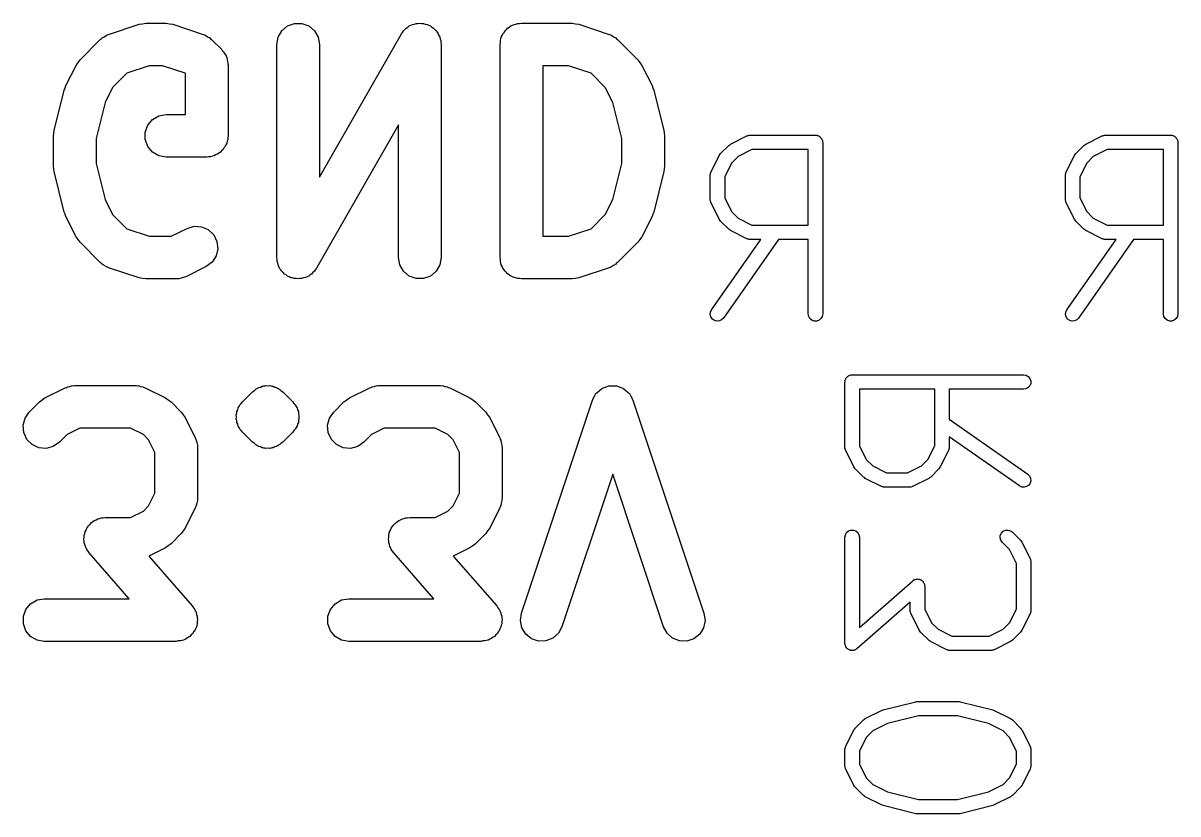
# Model space of a CAD drawing. Extents: x 7.9 to 72.3, y -91 to -26.2.
# Drawn here: x 32.64 to 40.76, y -90.96 to -85.4 of the extents above; entities that cross this region are included whole.
import ezdxf

# ---------------------------------------------------------------- set-up
doc = ezdxf.new("R2010")
doc.units = 0
doc.header["$MEASUREMENT"] = 0
doc.layers.add('BLACK', color=7, linetype='CONTINUOUS')

msp = doc.modelspace()

# ---------------------------------------------------------------- linework, layer by layer
at = {"layer": 'Black'}
for p, q in [((33.2383, -85.4756), (33.4526, -85.4041)), ((33.4526, -85.4041), (33.4763, -85.4006)), ((33.4763, -85.4006), (33.5, -85.3964)), ((33.5, -85.3964), (33.6429, -85.3964)), ((33.6429, -85.3964), (33.6665, -85.4006)), ((33.6665, -85.4006), (33.6903, -85.4041)), ((33.6903, -85.4041), (33.9046, -85.4756)), ((34.4565, -85.45), (34.4964, -85.4165)), ((34.4964, -85.4165), (34.5454, -85.3987)), ((34.5454, -85.3987), (34.5975, -85.3987)), ((34.5975, -85.3987), (34.6464, -85.4165)), ((34.6464, -85.4165), (34.6863, -85.45)), ((35.3433, -85.4252), (35.3536, -85.4165)), ((35.3536, -85.4165), (35.3656, -85.4121)), ((35.3656, -85.4121), (35.3766, -85.4057)), ((35.3766, -85.4057), (35.3899, -85.4033)), ((35.3899, -85.4033), (35.4025, -85.3987)), ((35.4025, -85.3987), (35.4153, -85.3987)), ((35.4153, -85.3987), (35.4279, -85.3964)), ((35.4279, -85.3964), (35.4412, -85.3987)), ((35.4412, -85.3987), (35.4546, -85.3987)), ((35.4546, -85.3987), (35.4666, -85.4031)), ((35.4666, -85.4031), (35.4792, -85.4052)), ((35.4792, -85.4052), (35.4909, -85.4119)), ((35.4909, -85.4119), (35.5036, -85.4165)), ((35.5036, -85.4165), (35.5134, -85.4247)), ((36.0578, -85.425), (36.0679, -85.4165)), ((36.0679, -85.4165), (36.0802, -85.412)), ((36.0802, -85.412), (36.0916, -85.4055)), ((36.0916, -85.4055), (36.1045, -85.4032)), ((36.1045, -85.4032), (36.1168, -85.3987)), ((36.1168, -85.3987), (36.1299, -85.3987)), ((36.1299, -85.3987), (36.1429, -85.3964)), ((36.1429, -85.3964), (36.5, -85.3964)), ((36.5, -85.3964), (36.5237, -85.4006)), ((36.5237, -85.4006), (36.5474, -85.4041)), ((36.5474, -85.4041), (36.7617, -85.4756)), ((33.1925, -85.5004), (33.2079, -85.492)), ((33.2079, -85.492), (33.2223, -85.4819)), ((33.2223, -85.4819), (33.2307, -85.4797)), ((33.2307, -85.4797), (33.2383, -85.4756)), ((33.9046, -85.4756), (33.9122, -85.4797)), ((33.9122, -85.4797), (33.9205, -85.4819)), ((33.9205, -85.4819), (33.9349, -85.492)), ((33.9349, -85.492), (33.9504, -85.5004)), ((34.4214, -85.5464), (34.4305, -85.4951)), ((34.4305, -85.4951), (34.4565, -85.45)), ((34.6863, -85.45), (34.7124, -85.4951)), ((34.7124, -85.4951), (34.7214, -85.5464)), ((34.7214, -86.4816), (35.2983, -85.472)), ((35.2983, -85.472), (35.3069, -85.4617)), ((35.3069, -85.4617), (35.3137, -85.45)), ((35.3137, -85.45), (35.3235, -85.4418)), ((35.3235, -85.4418), (35.3316, -85.432)), ((35.3316, -85.432), (35.3433, -85.4252)), ((35.5134, -85.4247), (35.5245, -85.4311)), ((35.5245, -85.4311), (35.5332, -85.4414)), ((35.5332, -85.4414), (35.5435, -85.45)), ((35.5435, -85.45), (35.5499, -85.4611)), ((35.5499, -85.4611), (35.5581, -85.4709)), ((35.5581, -85.4709), (35.5628, -85.4835)), ((35.5628, -85.4835), (35.5695, -85.4951)), ((35.5695, -85.4951), (35.5717, -85.5077)), ((35.9996, -85.5081), (36.0019, -85.4951)), ((36.0019, -85.4951), (36.0085, -85.4838)), ((36.0085, -85.4838), (36.013, -85.4714)), ((36.013, -85.4714), (36.0214, -85.4614)), ((36.0214, -85.4614), (36.028, -85.45)), ((36.028, -85.45), (36.038, -85.4416)), ((36.038, -85.4416), (36.0464, -85.4315)), ((36.0464, -85.4315), (36.0578, -85.425)), ((36.7617, -85.4756), (36.7693, -85.4797)), ((36.7693, -85.4797), (36.7777, -85.4819)), ((36.7777, -85.4819), (36.7921, -85.492)), ((36.7921, -85.492), (36.8075, -85.5004)), ((33.0368, -85.6546), (33.1796, -85.5118)), ((33.1796, -85.5118), (33.1867, -85.5068)), ((33.1867, -85.5068), (33.1925, -85.5004)), ((33.9504, -85.5004), (33.9561, -85.5068)), ((33.9561, -85.5068), (33.9632, -85.5118)), ((33.9632, -85.5118), (34.0346, -85.5832)), ((34.4214, -87.0464), (34.4214, -85.5464)), ((34.7214, -85.5464), (34.7214, -86.4816)), ((35.5717, -85.5077), (35.5762, -85.5197)), ((35.5762, -85.5197), (35.5762, -85.5332)), ((35.5762, -85.5332), (35.5786, -85.5464)), ((35.5786, -85.5464), (35.5786, -87.0464)), ((35.9929, -85.5464), (35.9951, -85.5335)), ((35.9929, -87.0464), (35.9929, -85.5464)), ((35.9951, -85.5204), (35.9996, -85.5081)), ((35.9951, -85.5335), (35.9951, -85.5204)), ((36.8075, -85.5004), (36.8133, -85.5068)), ((36.8133, -85.5068), (36.8204, -85.5118)), ((36.8204, -85.5118), (36.9632, -85.6546)), ((33.023, -85.6743), (33.0368, -85.6546)), ((34.0346, -85.5832), (34.0384, -85.5886)), ((34.0384, -85.5886), (34.0435, -85.5929)), ((34.0435, -85.5929), (34.0533, -85.6098)), ((34.0533, -85.6098), (34.0645, -85.6259)), ((34.0645, -85.6259), (34.0662, -85.6323)), ((34.0662, -85.6323), (34.0695, -85.638)), ((34.0695, -85.638), (34.0729, -85.6573)), ((34.0729, -85.6573), (34.078, -85.6762)), ((36.9632, -85.6546), (36.977, -85.6743)), ((32.9373, -85.8365), (33.0087, -85.6936)), ((33.0087, -85.6936), (33.023, -85.6743)), ((33.5243, -85.6964), (33.3667, -85.749)), ((33.6185, -85.6964), (33.5243, -85.6964)), ((33.7761, -85.749), (33.6185, -85.6964)), ((34.078, -85.6762), (34.0774, -85.6828)), ((34.0774, -85.6828), (34.0786, -85.6893)), ((34.0786, -85.6893), (34.0786, -86.1893)), ((36.2929, -85.6964), (36.2929, -86.8964)), ((36.4757, -85.6964), (36.2929, -85.6964)), ((36.6333, -85.749), (36.4757, -85.6964)), ((36.977, -85.6743), (36.9913, -85.6936)), ((36.9913, -85.6936), (37.0627, -85.8365)), ((33.3667, -85.749), (33.2661, -85.8496)), ((33.7786, -85.7514), (33.7761, -85.749)), ((33.7786, -86.0393), (33.7786, -85.7514)), ((36.7339, -85.8496), (36.6333, -85.749)), ((32.8545, -86.1529), (32.9259, -85.8672)), ((32.9259, -85.8672), (32.9326, -85.8522)), ((32.9326, -85.8522), (32.9373, -85.8365)), ((33.2661, -85.8496), (33.213, -85.9559)), ((36.787, -85.9559), (36.7339, -85.8496)), ((37.0627, -85.8365), (37.0674, -85.8522)), ((37.0674, -85.8522), (37.0741, -85.8672)), ((37.0741, -85.8672), (37.1455, -86.1529)), ((33.213, -85.9559), (33.15, -86.2077)), ((36.85, -86.2077), (36.787, -85.9559)), ((33.5464, -86.0744), (33.5916, -86.0483)), ((33.5916, -86.0483), (33.6429, -86.0393)), ((33.6429, -86.0393), (33.7786, -86.0393)), ((33.4951, -86.1632), (33.513, -86.1143)), ((33.513, -86.1143), (33.5464, -86.0744)), ((35.2786, -86.1113), (34.7017, -87.1208)), ((35.2786, -87.0464), (35.2786, -86.1113)), ((32.85, -86.1893), (32.8532, -86.1712)), ((32.85, -86.4036), (32.85, -86.1893)), ((32.8532, -86.1712), (32.8545, -86.1529)), ((33.15, -86.2077), (33.15, -86.3851)), ((33.4951, -86.2153), (33.4951, -86.1632)), ((33.513, -86.2643), (33.4951, -86.2153)), ((34.0718, -86.2277), (34.0695, -86.2406)), ((34.0763, -86.2153), (34.0718, -86.2277)), ((34.0786, -86.1893), (34.0763, -86.2022)), ((34.0763, -86.2022), (34.0763, -86.2153)), ((36.85, -86.3851), (36.85, -86.2077)), ((37.1455, -86.1529), (37.1468, -86.1712)), ((37.1468, -86.1712), (37.15, -86.1893)), ((37.15, -86.1893), (37.15, -86.4036)), ((37.6155, -86.2481), (37.7304, -86.1906)), ((37.7304, -86.1906), (37.7332, -86.1898)), ((37.7332, -86.1898), (37.7357, -86.1883)), ((37.7357, -86.1883), (37.7416, -86.1873)), ((37.7416, -86.1873), (37.7473, -86.1856)), ((37.7473, -86.1856), (37.7502, -86.1858)), ((37.7502, -86.1858), (37.7531, -86.1852)), ((37.7531, -86.1852), (38.2127, -86.1852)), ((38.2127, -86.1852), (38.2171, -86.186)), ((38.2171, -86.186), (38.2216, -86.186)), ((38.2216, -86.186), (38.2257, -86.1875)), ((38.2257, -86.1875), (38.2301, -86.1883)), ((38.2301, -86.1883), (38.234, -86.1905)), ((38.234, -86.1905), (38.2381, -86.1921)), ((38.2381, -86.1921), (38.2415, -86.1949)), ((38.2415, -86.1949), (38.2454, -86.1971)), ((38.2454, -86.1971), (38.2482, -86.2005)), ((38.2482, -86.2005), (38.2517, -86.2034)), ((38.2517, -86.2034), (38.2539, -86.2072)), ((38.2539, -86.2072), (38.2567, -86.2106)), ((38.2567, -86.2106), (38.2583, -86.2148)), ((38.2583, -86.2148), (38.2605, -86.2187)), ((38.2605, -86.2187), (38.2612, -86.2231)), ((38.2612, -86.2231), (38.2628, -86.2272)), ((38.2628, -86.2272), (38.2628, -86.2317)), ((40.1155, -86.2481), (40.2304, -86.1906)), ((40.2304, -86.1906), (40.2332, -86.1898)), ((40.2332, -86.1898), (40.2357, -86.1883)), ((40.2357, -86.1883), (40.2416, -86.1873)), ((40.2416, -86.1873), (40.2473, -86.1856)), ((40.2473, -86.1856), (40.2502, -86.1858)), ((40.2502, -86.1858), (40.2531, -86.1852)), ((40.2531, -86.1852), (40.7127, -86.1852)), ((40.7127, -86.1852), (40.7171, -86.186)), ((40.7171, -86.186), (40.7216, -86.186)), ((40.7216, -86.186), (40.7257, -86.1875)), ((40.7257, -86.1875), (40.7301, -86.1883)), ((40.7301, -86.1883), (40.734, -86.1905)), ((40.734, -86.1905), (40.7381, -86.1921)), ((40.7381, -86.1921), (40.7415, -86.1949)), ((40.7415, -86.1949), (40.7454, -86.1971)), ((40.7454, -86.1971), (40.7482, -86.2005)), ((40.7482, -86.2005), (40.7517, -86.2034)), ((40.7517, -86.2034), (40.7539, -86.2072)), ((40.7539, -86.2072), (40.7567, -86.2106)), ((40.7567, -86.2106), (40.7583, -86.2148)), ((40.7583, -86.2148), (40.7605, -86.2187)), ((40.7605, -86.2187), (40.7612, -86.2231)), ((40.7612, -86.2231), (40.7628, -86.2272)), ((40.7628, -86.2272), (40.7628, -86.2317)), ((33.5464, -86.3042), (33.513, -86.2643)), ((33.5916, -86.3302), (33.5464, -86.3042)), ((34.0136, -86.3108), (34.0036, -86.3192)), ((34.025, -86.3042), (34.0136, -86.3108)), ((34.0334, -86.2941), (34.025, -86.3042)), ((34.0435, -86.2857), (34.0334, -86.2941)), ((34.05, -86.2743), (34.0435, -86.2857)), ((34.0585, -86.2643), (34.05, -86.2743)), ((34.063, -86.252), (34.0585, -86.2643)), ((34.0695, -86.2406), (34.063, -86.252)), ((37.5448, -86.315), (37.6023, -86.2576)), ((37.6023, -86.2576), (37.609, -86.2529)), ((37.609, -86.2529), (37.6155, -86.2481)), ((37.7651, -86.2868), (37.6683, -86.3353)), ((38.1619, -86.2868), (37.7651, -86.2868)), ((38.1619, -86.8172), (38.1619, -86.2868)), ((38.2628, -86.2317), (38.2635, -86.236)), ((38.2635, -86.236), (38.2635, -87.4425)), ((40.0448, -86.315), (40.1023, -86.2576)), ((40.1023, -86.2576), (40.109, -86.2529)), ((40.109, -86.2529), (40.1155, -86.2481)), ((40.2651, -86.2868), (40.1683, -86.3353)), ((40.6619, -86.2868), (40.2651, -86.2868)), ((40.6619, -86.8172), (40.6619, -86.2868)), ((40.7628, -86.2317), (40.7635, -86.236)), ((40.7635, -86.236), (40.7635, -87.4425)), ((33.15, -86.3851), (33.213, -86.6369)), ((33.6429, -86.3393), (33.5916, -86.3302)), ((33.9286, -86.3393), (33.6429, -86.3393)), ((33.9415, -86.337), (33.9286, -86.3393)), ((33.9546, -86.337), (33.9415, -86.337)), ((33.9669, -86.3325), (33.9546, -86.337)), ((33.9799, -86.3302), (33.9669, -86.3325)), ((33.9912, -86.3237), (33.9799, -86.3302)), ((34.0036, -86.3192), (33.9912, -86.3237)), ((36.787, -86.6369), (36.85, -86.3851)), ((37.4779, -86.4431), (37.5353, -86.3282)), ((37.5353, -86.3282), (37.5402, -86.3217)), ((37.5402, -86.3217), (37.5448, -86.315)), ((37.6225, -86.381), (37.5741, -86.4778)), ((37.6683, -86.3353), (37.6225, -86.381)), ((39.9779, -86.4431), (40.0353, -86.3282)), ((40.0353, -86.3282), (40.0402, -86.3217)), ((40.0402, -86.3217), (40.0448, -86.315)), ((40.1225, -86.381), (40.0741, -86.4778)), ((40.1683, -86.3353), (40.1225, -86.381)), ((32.8532, -86.4216), (32.85, -86.4036)), ((32.8545, -86.44), (32.8532, -86.4216)), ((32.9259, -86.7257), (32.8545, -86.44)), ((37.1455, -86.44), (37.0741, -86.7257)), ((37.1468, -86.4216), (37.1455, -86.44)), ((37.15, -86.4036), (37.1468, -86.4216)), ((37.4725, -86.4659), (37.473, -86.463)), ((37.4725, -86.6382), (37.4725, -86.4659)), ((37.4728, -86.46), (37.4745, -86.4543)), ((37.473, -86.463), (37.4728, -86.46)), ((37.4745, -86.4543), (37.4756, -86.4485)), ((37.4756, -86.4485), (37.477, -86.4459)), ((37.477, -86.4459), (37.4779, -86.4431)), ((39.9725, -86.4659), (39.973, -86.463)), ((39.9725, -86.6382), (39.9725, -86.4659)), ((39.9728, -86.46), (39.9745, -86.4543)), ((39.973, -86.463), (39.9728, -86.46)), ((39.9745, -86.4543), (39.9756, -86.4485)), ((39.9756, -86.4485), (39.977, -86.4459)), ((39.977, -86.4459), (39.9779, -86.4431)), ((37.5741, -86.4778), (37.5741, -86.6262)), ((40.0741, -86.4778), (40.0741, -86.6262)), ((37.5741, -86.6262), (37.6225, -86.723)), ((40.0741, -86.6262), (40.1225, -86.723)), ((33.213, -86.6369), (33.2661, -86.7433)), ((36.7339, -86.7433), (36.787, -86.6369)), ((37.473, -86.6411), (37.4725, -86.6382)), ((37.4728, -86.644), (37.473, -86.6411)), ((37.4745, -86.6497), (37.4728, -86.644)), ((37.4756, -86.6556), (37.4745, -86.6497)), ((37.477, -86.6581), (37.4756, -86.6556)), ((37.4779, -86.6609), (37.477, -86.6581)), ((37.5353, -86.7758), (37.4779, -86.6609)), ((39.973, -86.6411), (39.9725, -86.6382)), ((39.9728, -86.644), (39.973, -86.6411)), ((39.9745, -86.6497), (39.9728, -86.644)), ((39.9756, -86.6556), (39.9745, -86.6497)), ((39.977, -86.6581), (39.9756, -86.6556)), ((39.9779, -86.6609), (39.977, -86.6581)), ((40.0353, -86.7758), (39.9779, -86.6609)), ((32.9326, -86.7406), (32.9259, -86.7257)), ((32.9373, -86.7564), (32.9326, -86.7406)), ((33.0087, -86.8992), (32.9373, -86.7564)), ((33.2661, -86.7433), (33.3667, -86.8439)), ((36.6333, -86.8439), (36.7339, -86.7433)), ((37.0627, -86.7564), (36.9913, -86.8992)), ((37.0674, -86.7406), (37.0627, -86.7564)), ((37.0741, -86.7257), (37.0674, -86.7406)), ((37.5402, -86.7824), (37.5353, -86.7758)), ((37.5448, -86.789), (37.5402, -86.7824)), ((37.6023, -86.8465), (37.5448, -86.789)), ((37.6225, -86.723), (37.6683, -86.7688)), ((37.6683, -86.7688), (37.7651, -86.8172)), ((40.0402, -86.7824), (40.0353, -86.7758)), ((40.0448, -86.789), (40.0402, -86.7824)), ((40.1023, -86.8465), (40.0448, -86.789)), ((40.1225, -86.723), (40.1683, -86.7688)), ((40.1683, -86.7688), (40.2651, -86.8172)), ((33.3667, -86.8439), (33.5243, -86.8964)), ((33.6789, -86.8964), (33.7901, -86.8408)), ((33.7901, -86.8408), (33.84, -86.826)), ((33.84, -86.826), (33.892, -86.8291)), ((33.892, -86.8291), (33.9398, -86.8498)), ((33.9398, -86.8498), (33.9776, -86.8856)), ((36.4757, -86.8964), (36.6333, -86.8439)), ((37.609, -86.8512), (37.6023, -86.8465)), ((37.6155, -86.856), (37.609, -86.8512)), ((37.7304, -86.9135), (37.6155, -86.856)), ((37.7651, -86.8172), (38.1619, -86.8172)), ((40.109, -86.8512), (40.1023, -86.8465)), ((40.1155, -86.856), (40.109, -86.8512)), ((40.2304, -86.9135), (40.1155, -86.856)), ((40.2651, -86.8172), (40.6619, -86.8172)), ((33.023, -86.9185), (33.0087, -86.8992)), ((33.0368, -86.9382), (33.023, -86.9185)), ((33.1796, -87.0811), (33.0368, -86.9382)), ((33.5243, -86.8964), (33.6789, -86.8964)), ((33.9776, -86.8856), (34.0009, -86.9322)), ((34.0009, -86.9322), (34.0069, -86.984)), ((36.2929, -86.8964), (36.4757, -86.8964)), ((36.9632, -86.9382), (36.8204, -87.0811)), ((36.977, -86.9185), (36.9632, -86.9382)), ((36.9913, -86.8992), (36.977, -86.9185)), ((37.4817, -87.4134), (37.8279, -86.9188)), ((37.9519, -86.9188), (37.5649, -87.4717)), ((37.7332, -86.9143), (37.7304, -86.9135)), ((37.7357, -86.9158), (37.7332, -86.9143)), ((37.7416, -86.9168), (37.7357, -86.9158)), ((37.7473, -86.9185), (37.7416, -86.9168)), ((37.7502, -86.9183), (37.7473, -86.9185)), ((37.7531, -86.9188), (37.7502, -86.9183)), ((37.8279, -86.9188), (37.7531, -86.9188)), ((38.1619, -86.9188), (37.9519, -86.9188)), ((38.1619, -87.4425), (38.1619, -86.9188)), ((39.9817, -87.4134), (40.3279, -86.9188)), ((40.4519, -86.9188), (40.0649, -87.4717)), ((40.2332, -86.9143), (40.2304, -86.9135)), ((40.2357, -86.9158), (40.2332, -86.9143)), ((40.2416, -86.9168), (40.2357, -86.9158)), ((40.2473, -86.9185), (40.2416, -86.9168)), ((40.2502, -86.9183), (40.2473, -86.9185)), ((40.2531, -86.9188), (40.2502, -86.9183)), ((40.3279, -86.9188), (40.2531, -86.9188)), ((40.6619, -86.9188), (40.4519, -86.9188)), ((40.6619, -87.4425), (40.6619, -86.9188)), ((33.9948, -87.0347), (33.9661, -87.0781)), ((34.0069, -86.984), (33.9948, -87.0347)), ((33.1867, -87.086), (33.1796, -87.0811)), ((33.1925, -87.0925), (33.1867, -87.086)), ((33.2079, -87.1009), (33.1925, -87.0925)), ((33.2223, -87.1109), (33.2079, -87.1009)), ((33.2307, -87.1132), (33.2223, -87.1109)), ((33.2383, -87.1173), (33.2307, -87.1132)), ((33.4526, -87.1887), (33.2383, -87.1173)), ((33.9242, -87.1092), (33.7814, -87.1806)), ((33.9661, -87.0781), (33.9242, -87.1092)), ((34.4238, -87.0597), (34.4214, -87.0464)), ((34.4238, -87.0731), (34.4238, -87.0597)), ((34.4283, -87.0851), (34.4238, -87.0731)), ((34.4305, -87.0977), (34.4283, -87.0851)), ((34.4372, -87.1094), (34.4305, -87.0977)), ((34.4419, -87.122), (34.4372, -87.1094)), ((34.4501, -87.1318), (34.4419, -87.122)), ((34.7017, -87.1208), (34.6931, -87.1312)), ((35.2876, -87.0977), (35.2786, -87.0464)), ((35.3137, -87.1428), (35.2876, -87.0977)), ((35.5695, -87.0977), (35.5435, -87.1428)), ((35.5786, -87.0464), (35.5695, -87.0977)), ((35.9951, -87.0594), (35.9929, -87.0464)), ((35.9951, -87.0725), (35.9951, -87.0594)), ((35.9996, -87.0848), (35.9951, -87.0725)), ((36.0019, -87.0977), (35.9996, -87.0848)), ((36.0085, -87.1091), (36.0019, -87.0977)), ((36.013, -87.1214), (36.0085, -87.1091)), ((36.0214, -87.1315), (36.013, -87.1214)), ((36.7617, -87.1173), (36.5474, -87.1887)), ((36.7693, -87.1132), (36.7617, -87.1173)), ((36.7777, -87.1109), (36.7693, -87.1132)), ((36.7921, -87.1009), (36.7777, -87.1109)), ((36.8075, -87.0925), (36.7921, -87.1009)), ((36.8133, -87.086), (36.8075, -87.0925)), ((36.8204, -87.0811), (36.8133, -87.086)), ((33.4763, -87.1923), (33.4526, -87.1887)), ((33.5, -87.1964), (33.4763, -87.1923)), ((33.7143, -87.1964), (33.5, -87.1964)), ((33.7228, -87.1949), (33.7143, -87.1964)), ((33.7314, -87.1954), (33.7228, -87.1949)), ((33.7483, -87.1904), (33.7314, -87.1954)), ((33.7656, -87.1874), (33.7483, -87.1904)), ((33.7731, -87.1831), (33.7656, -87.1874)), ((33.7814, -87.1806), (33.7731, -87.1831)), ((34.4565, -87.1428), (34.4501, -87.1318)), ((34.4668, -87.1515), (34.4565, -87.1428)), ((34.4755, -87.1618), (34.4668, -87.1515)), ((34.4866, -87.1681), (34.4755, -87.1618)), ((34.4964, -87.1763), (34.4866, -87.1681)), ((34.5091, -87.1809), (34.4964, -87.1763)), ((34.5208, -87.1876), (34.5091, -87.1809)), ((34.5334, -87.1898), (34.5208, -87.1876)), ((34.5454, -87.1941), (34.5334, -87.1898)), ((34.5588, -87.1941), (34.5454, -87.1941)), ((34.5721, -87.1964), (34.5588, -87.1941)), ((34.5847, -87.1941), (34.5721, -87.1964)), ((34.5975, -87.1941), (34.5847, -87.1941)), ((34.6101, -87.1895), (34.5975, -87.1941)), ((34.6234, -87.1872), (34.6101, -87.1895)), ((34.6344, -87.1807), (34.6234, -87.1872)), ((34.6464, -87.1763), (34.6344, -87.1807)), ((34.6567, -87.1677), (34.6464, -87.1763)), ((34.6684, -87.1609), (34.6567, -87.1677)), ((34.6765, -87.1511), (34.6684, -87.1609)), ((34.6863, -87.1428), (34.6765, -87.1511)), ((34.6931, -87.1312), (34.6863, -87.1428)), ((35.3536, -87.1763), (35.3137, -87.1428)), ((35.4025, -87.1941), (35.3536, -87.1763)), ((35.4546, -87.1941), (35.4025, -87.1941)), ((35.5036, -87.1763), (35.4546, -87.1941)), ((35.5435, -87.1428), (35.5036, -87.1763)), ((36.028, -87.1428), (36.0214, -87.1315)), ((36.038, -87.1513), (36.028, -87.1428)), ((36.0464, -87.1613), (36.038, -87.1513)), ((36.0578, -87.1679), (36.0464, -87.1613)), ((36.0679, -87.1763), (36.0578, -87.1679)), ((36.0802, -87.1808), (36.0679, -87.1763)), ((36.0916, -87.1874), (36.0802, -87.1808)), ((36.1045, -87.1897), (36.0916, -87.1874)), ((36.1168, -87.1941), (36.1045, -87.1897)), ((36.1299, -87.1941), (36.1168, -87.1941)), ((36.1429, -87.1964), (36.1299, -87.1941)), ((36.5, -87.1964), (36.1429, -87.1964)), ((36.5237, -87.1923), (36.5, -87.1964)), ((36.5474, -87.1887), (36.5237, -87.1923)), ((37.4727, -87.447), (37.4742, -87.4294)), ((37.4773, -87.464), (37.4727, -87.447)), ((37.4742, -87.4294), (37.4817, -87.4134)), ((38.165, -87.4599), (38.1619, -87.4425)), ((38.2635, -87.4425), (38.2605, -87.4599)), ((39.9727, -87.447), (39.9742, -87.4294)), ((39.9773, -87.464), (39.9727, -87.447)), ((39.9742, -87.4294), (39.9817, -87.4134)), ((40.665, -87.4599), (40.6619, -87.4425)), ((40.7635, -87.4425), (40.7605, -87.4599)), ((37.4874, -87.4785), (37.4773, -87.464)), ((37.5018, -87.4886), (37.4874, -87.4785)), ((37.5189, -87.4932), (37.5018, -87.4886)), ((37.5365, -87.4916), (37.5189, -87.4932)), ((37.5525, -87.4842), (37.5365, -87.4916)), ((37.5649, -87.4717), (37.5525, -87.4842)), ((38.1738, -87.4752), (38.165, -87.4599)), ((38.1873, -87.4865), (38.1738, -87.4752)), ((38.2039, -87.4926), (38.1873, -87.4865)), ((38.2216, -87.4926), (38.2039, -87.4926)), ((38.2381, -87.4865), (38.2216, -87.4926)), ((38.2517, -87.4752), (38.2381, -87.4865)), ((38.2605, -87.4599), (38.2517, -87.4752)), ((39.9874, -87.4785), (39.9773, -87.464)), ((40.0018, -87.4886), (39.9874, -87.4785)), ((40.0189, -87.4932), (40.0018, -87.4886)), ((40.0365, -87.4916), (40.0189, -87.4932)), ((40.0525, -87.4842), (40.0365, -87.4916)), ((40.0649, -87.4717), (40.0525, -87.4842)), ((40.6738, -87.4752), (40.665, -87.4599)), ((40.6873, -87.4865), (40.6738, -87.4752)), ((40.7039, -87.4926), (40.6873, -87.4865)), ((40.7216, -87.4926), (40.7039, -87.4926)), ((40.7381, -87.4865), (40.7216, -87.4926)), ((40.7517, -87.4752), (40.7381, -87.4865)), ((40.7605, -87.4599), (40.7517, -87.4752)), ((38.4202, -87.9223), (38.421, -87.9179)), ((38.4202, -88.3819), (38.4202, -87.9223)), ((38.421, -87.9134), (38.4225, -87.9093)), ((38.421, -87.9179), (38.421, -87.9134)), ((38.4225, -87.9093), (38.4233, -87.9049)), ((38.4233, -87.9049), (38.4255, -87.901)), ((38.4255, -87.901), (38.4271, -87.8969)), ((38.4271, -87.8969), (38.4299, -87.8935)), ((38.4299, -87.8935), (38.4321, -87.8896)), ((38.4321, -87.8896), (38.4355, -87.8868)), ((38.4355, -87.8868), (38.4384, -87.8833)), ((38.4384, -87.8833), (38.4422, -87.8811)), ((38.4422, -87.8811), (38.4456, -87.8783)), ((38.4456, -87.8783), (38.4498, -87.8767)), ((38.4498, -87.8767), (38.4537, -87.8745)), ((38.4537, -87.8745), (38.4581, -87.8738)), ((38.4581, -87.8738), (38.4622, -87.8722)), ((38.4622, -87.8722), (38.4667, -87.8722)), ((38.4667, -87.8722), (38.471, -87.8715)), ((38.471, -87.8715), (39.6775, -87.8715)), ((39.6775, -87.8715), (39.6949, -87.8745)), ((39.6949, -87.8745), (39.7102, -87.8833)), ((39.7102, -87.8833), (39.7215, -87.8969)), ((39.7215, -87.8969), (39.7276, -87.9134)), ((39.7276, -87.9311), (39.7215, -87.9477)), ((39.7276, -87.9134), (39.7276, -87.9311)), ((32.7901, -88.0337), (32.9329, -87.9623)), ((32.9329, -87.9623), (32.9412, -87.9598)), ((32.9412, -87.9598), (32.9487, -87.9555)), ((32.9487, -87.9555), (32.966, -87.9524)), ((32.966, -87.9524), (32.9829, -87.9474)), ((32.9829, -87.9474), (32.9915, -87.9479)), ((32.9915, -87.9479), (33, -87.9464)), ((33, -87.9464), (33.4286, -87.9464)), ((33.4286, -87.9464), (33.4371, -87.9479)), ((33.4371, -87.9479), (33.4457, -87.9474)), ((33.4457, -87.9474), (33.4626, -87.9524)), ((33.4626, -87.9524), (33.4799, -87.9555)), ((33.4799, -87.9555), (33.4874, -87.9598)), ((33.4874, -87.9598), (33.4957, -87.9623)), ((33.4957, -87.9623), (33.6385, -88.0337)), ((34.1796, -88.0618), (34.2511, -87.9904)), ((34.2511, -87.9904), (34.2618, -87.9828)), ((34.2618, -87.9828), (34.2711, -87.9736)), ((34.2711, -87.9736), (34.2771, -87.9708)), ((34.2771, -87.9708), (34.2821, -87.9665)), ((34.2821, -87.9665), (34.2883, -87.9643)), ((34.2883, -87.9643), (34.2938, -87.9605)), ((34.2938, -87.9605), (34.3064, -87.9571)), ((34.3064, -87.9571), (34.3183, -87.9515)), ((34.3183, -87.9515), (34.3249, -87.951)), ((34.3249, -87.951), (34.3311, -87.9487)), ((34.3311, -87.9487), (34.3377, -87.9487)), ((34.3377, -87.9487), (34.3441, -87.947)), ((34.3441, -87.947), (34.3571, -87.9481)), ((34.3571, -87.9481), (34.3702, -87.947)), ((34.3702, -87.947), (34.3766, -87.9487)), ((34.3766, -87.9487), (34.3832, -87.9487)), ((34.3832, -87.9487), (34.3894, -87.951)), ((34.3894, -87.951), (34.396, -87.9515)), ((34.396, -87.9515), (34.4079, -87.9571)), ((34.4079, -87.9571), (34.4205, -87.9605)), ((34.4205, -87.9605), (34.4259, -87.9643)), ((34.4259, -87.9643), (34.4321, -87.9665)), ((34.4321, -87.9665), (34.4372, -87.9708)), ((34.4372, -87.9708), (34.4432, -87.9736)), ((34.4432, -87.9736), (34.4525, -87.9828)), ((34.4525, -87.9828), (34.4632, -87.9904)), ((34.4632, -87.9904), (34.5346, -88.0618)), ((34.9329, -88.0337), (35.0758, -87.9623)), ((35.0758, -87.9623), (35.0841, -87.9598)), ((35.0841, -87.9598), (35.0916, -87.9555)), ((35.0916, -87.9555), (35.1089, -87.9524)), ((35.1089, -87.9524), (35.1257, -87.9474)), ((35.1257, -87.9474), (35.1343, -87.9479)), ((35.1343, -87.9479), (35.1429, -87.9464)), ((35.1429, -87.9464), (35.5714, -87.9464)), ((35.5714, -87.9464), (35.5799, -87.9479)), ((35.5799, -87.9479), (35.5886, -87.9474)), ((35.5886, -87.9474), (35.6054, -87.9524)), ((35.6054, -87.9524), (35.6227, -87.9555)), ((35.6227, -87.9555), (35.6302, -87.9598)), ((35.6302, -87.9598), (35.6385, -87.9623)), ((35.6385, -87.9623), (35.7814, -88.0337)), ((36.6577, -88.0225), (36.6682, -88.0032)), ((36.6682, -88.0032), (36.6713, -88.0004)), ((36.6713, -88.0004), (36.6735, -87.9969)), ((36.6735, -87.9969), (36.6907, -87.9832)), ((36.6907, -87.9832), (36.7072, -87.9686)), ((36.7072, -87.9686), (36.711, -87.9671)), ((36.711, -87.9671), (36.7143, -87.9645)), ((36.7143, -87.9645), (36.7352, -87.9576)), ((36.7352, -87.9576), (36.7556, -87.9495)), ((36.7556, -87.9495), (36.7598, -87.9494)), ((36.7598, -87.9494), (36.7637, -87.9481)), ((36.7637, -87.9481), (36.7857, -87.9487)), ((36.7857, -87.9487), (36.8077, -87.9481)), ((36.8077, -87.9481), (36.8116, -87.9494)), ((36.8116, -87.9494), (36.8158, -87.9495)), ((36.8158, -87.9495), (36.8363, -87.9576)), ((36.8363, -87.9576), (36.8571, -87.9645)), ((36.8571, -87.9645), (36.8604, -87.9671)), ((36.8604, -87.9671), (36.8642, -87.9686)), ((36.8642, -87.9686), (36.8807, -87.9832)), ((36.8807, -87.9832), (36.8979, -87.9969)), ((36.8979, -87.9969), (36.9001, -88.0004)), ((36.9001, -88.0004), (36.9032, -88.0032)), ((36.9032, -88.0032), (36.9137, -88.0225)), ((38.5218, -87.9731), (38.5218, -88.3699)), ((39.0522, -87.9731), (38.5218, -87.9731)), ((39.0522, -88.3699), (39.0522, -87.9731)), ((39.6775, -87.9731), (39.1538, -87.9731)), ((39.1538, -87.9731), (39.1538, -88.1831)), ((39.6949, -87.97), (39.6775, -87.9731)), ((39.7102, -87.9612), (39.6949, -87.97)), ((39.7215, -87.9477), (39.7102, -87.9612)), ((32.6796, -88.1332), (32.7511, -88.0618)), ((32.7511, -88.0618), (32.7708, -88.048)), ((32.7708, -88.048), (32.7901, -88.0337)), ((33.6385, -88.0337), (33.6578, -88.048)), ((33.6578, -88.048), (33.6775, -88.0618)), ((33.6775, -88.0618), (33.7489, -88.1332)), ((34.1498, -88.1045), (34.1573, -88.0937)), ((34.1573, -88.0937), (34.1628, -88.0818)), ((34.1628, -88.0818), (34.1721, -88.0725)), ((34.1721, -88.0725), (34.1796, -88.0618)), ((34.5346, -88.0618), (34.5422, -88.0725)), ((34.5422, -88.0725), (34.5514, -88.0818)), ((34.5514, -88.0818), (34.557, -88.0937)), ((34.557, -88.0937), (34.5645, -88.1045)), ((34.8225, -88.1332), (34.8939, -88.0618)), ((34.8939, -88.0618), (34.9136, -88.048)), ((34.9136, -88.048), (34.9329, -88.0337)), ((35.7814, -88.0337), (35.8007, -88.048)), ((35.8007, -88.048), (35.8204, -88.0618)), ((35.8204, -88.0618), (35.8918, -88.1332)), ((36.1434, -89.549), (36.6434, -88.049)), ((36.6434, -88.049), (36.6454, -88.0454)), ((36.6454, -88.0454), (36.6462, -88.0413)), ((36.6462, -88.0413), (36.6577, -88.0225)), ((36.9137, -88.0225), (36.9252, -88.0413)), ((36.9252, -88.0413), (36.926, -88.0454)), ((36.926, -88.0454), (36.928, -88.049)), ((36.928, -88.049), (37.428, -89.549)), ((32.6363, -88.2262), (32.6498, -88.1759)), ((32.6498, -88.1759), (32.6796, -88.1332)), ((33.7489, -88.1332), (33.7627, -88.1529)), ((33.7627, -88.1529), (33.777, -88.1722)), ((33.777, -88.1722), (33.8484, -88.3151)), ((34.1363, -88.1548), (34.1397, -88.1421)), ((34.1374, -88.1679), (34.1363, -88.1548)), ((34.1363, -88.1809), (34.1374, -88.1679)), ((34.1397, -88.1421), (34.1408, -88.129)), ((34.1408, -88.129), (34.1464, -88.1171)), ((34.1464, -88.1171), (34.1498, -88.1045)), ((34.5645, -88.1045), (34.5679, -88.1171)), ((34.5679, -88.1171), (34.5735, -88.129)), ((34.5735, -88.129), (34.5746, -88.1421)), ((34.5746, -88.1421), (34.578, -88.1548)), ((34.578, -88.1548), (34.5769, -88.1679)), ((34.5769, -88.1679), (34.578, -88.1809)), ((34.7791, -88.2262), (34.7926, -88.1759)), ((34.7926, -88.1759), (34.8225, -88.1332)), ((35.8918, -88.1332), (35.9056, -88.1529)), ((35.9056, -88.1529), (35.9199, -88.1722)), ((35.9199, -88.1722), (35.9913, -88.3151)), ((32.6408, -88.2781), (32.6363, -88.2262)), ((33.0354, -88.2464), (32.946, -88.2911)), ((33.3932, -88.2464), (33.0354, -88.2464)), ((33.4826, -88.2911), (33.3932, -88.2464)), ((34.1397, -88.1936), (34.1363, -88.1809)), ((34.1408, -88.2067), (34.1397, -88.1936)), ((34.1464, -88.2186), (34.1408, -88.2067)), ((34.1498, -88.2313), (34.1464, -88.2186)), ((34.1573, -88.242), (34.1498, -88.2313)), ((34.1628, -88.2539), (34.1573, -88.242)), ((34.1721, -88.2632), (34.1628, -88.2539)), ((34.5514, -88.2539), (34.5422, -88.2632)), ((34.557, -88.242), (34.5514, -88.2539)), ((34.5645, -88.2312), (34.557, -88.242)), ((34.5679, -88.2186), (34.5645, -88.2312)), ((34.5735, -88.2067), (34.5679, -88.2186)), ((34.5746, -88.1936), (34.5735, -88.2067)), ((34.578, -88.1809), (34.5746, -88.1936)), ((34.7837, -88.2781), (34.7791, -88.2262)), ((35.1783, -88.2464), (35.0889, -88.2911)), ((35.536, -88.2464), (35.1783, -88.2464)), ((35.6254, -88.2911), (35.536, -88.2464)), ((39.1538, -88.1831), (39.7067, -88.5701)), ((32.6628, -88.3253), (32.6408, -88.2781)), ((32.6997, -88.3622), (32.6628, -88.3253)), ((32.946, -88.2911), (32.8918, -88.3454)), ((33.5196, -88.3281), (33.4826, -88.2911)), ((33.5643, -88.4176), (33.5196, -88.3281)), ((33.8484, -88.3151), (33.8509, -88.3233)), ((33.8509, -88.3233), (33.8552, -88.3308)), ((33.8552, -88.3308), (33.8583, -88.3481)), ((34.1796, -88.2739), (34.1721, -88.2632)), ((34.2511, -88.3454), (34.1796, -88.2739)), ((34.5346, -88.2739), (34.4632, -88.3454)), ((34.5422, -88.2632), (34.5346, -88.2739)), ((34.8057, -88.3253), (34.7837, -88.2781)), ((34.8425, -88.3622), (34.8057, -88.3253)), ((35.0889, -88.2911), (35.0346, -88.3454)), ((35.6624, -88.3281), (35.6254, -88.2911)), ((35.7071, -88.4176), (35.6624, -88.3281)), ((35.9913, -88.3151), (35.9938, -88.3233)), ((35.9938, -88.3233), (35.9981, -88.3308)), ((35.9981, -88.3308), (36.0011, -88.3481)), ((39.6484, -88.6533), (39.1538, -88.3071)), ((39.1538, -88.3071), (39.1538, -88.3819)), ((32.7469, -88.3842), (32.6997, -88.3622)), ((32.7988, -88.3887), (32.7469, -88.3842)), ((32.8491, -88.3752), (32.7988, -88.3887)), ((32.8918, -88.3454), (32.8491, -88.3752)), ((33.5643, -88.7039), (33.5643, -88.4176)), ((33.8583, -88.3481), (33.8633, -88.365)), ((33.8633, -88.365), (33.8628, -88.3736)), ((33.8628, -88.3736), (33.8643, -88.3821)), ((33.8643, -88.3821), (33.8643, -88.7393)), ((34.2618, -88.3529), (34.2511, -88.3454)), ((34.2711, -88.3622), (34.2618, -88.3529)), ((34.2771, -88.3649), (34.2711, -88.3622)), ((34.2821, -88.3692), (34.2771, -88.3649)), ((34.2883, -88.3714), (34.2821, -88.3692)), ((34.2937, -88.3752), (34.2883, -88.3714)), ((34.3064, -88.3786), (34.2937, -88.3752)), ((34.3183, -88.3842), (34.3064, -88.3786)), ((34.3249, -88.3847), (34.3183, -88.3842)), ((34.3311, -88.387), (34.3249, -88.3847)), ((34.3377, -88.387), (34.3311, -88.387)), ((34.3441, -88.3887), (34.3377, -88.387)), ((34.3571, -88.3876), (34.3441, -88.3887)), ((34.3702, -88.3887), (34.3571, -88.3876)), ((34.3766, -88.387), (34.3702, -88.3887)), ((34.3832, -88.387), (34.3766, -88.387)), ((34.3894, -88.3847), (34.3832, -88.387)), ((34.396, -88.3842), (34.3894, -88.3847)), ((34.4079, -88.3786), (34.396, -88.3842)), ((34.4205, -88.3752), (34.4079, -88.3786)), ((34.4259, -88.3714), (34.4205, -88.3752)), ((34.4321, -88.3692), (34.4259, -88.3714)), ((34.4372, -88.3649), (34.4321, -88.3692)), ((34.4432, -88.3622), (34.4372, -88.3649)), ((34.4525, -88.3529), (34.4432, -88.3622)), ((34.4632, -88.3454), (34.4525, -88.3529)), ((34.8897, -88.3842), (34.8425, -88.3622)), ((34.9416, -88.3887), (34.8897, -88.3842)), ((34.992, -88.3752), (34.9416, -88.3887)), ((35.0346, -88.3454), (34.992, -88.3752)), ((35.7071, -88.7039), (35.7071, -88.4176)), ((36.0011, -88.3481), (36.0062, -88.365)), ((36.0062, -88.365), (36.0056, -88.3736)), ((36.0056, -88.3736), (36.0071, -88.3821)), ((36.0071, -88.3821), (36.0071, -88.7393)), ((38.4208, -88.3848), (38.4202, -88.3819)), ((38.4206, -88.3877), (38.4208, -88.3848)), ((38.4223, -88.3934), (38.4206, -88.3877)), ((38.4233, -88.3993), (38.4223, -88.3934)), ((38.4248, -88.4018), (38.4233, -88.3993)), ((38.4256, -88.4046), (38.4248, -88.4018)), ((38.4831, -88.5195), (38.4256, -88.4046)), ((38.5218, -88.3699), (38.5703, -88.4667)), ((39.0038, -88.4667), (39.0522, -88.3699)), ((39.1485, -88.4046), (39.091, -88.5195)), ((39.1493, -88.4018), (39.1485, -88.4046)), ((39.1508, -88.3993), (39.1493, -88.4018)), ((39.1518, -88.3934), (39.1508, -88.3993)), ((39.1535, -88.3877), (39.1518, -88.3934)), ((39.1538, -88.3819), (39.1533, -88.3848)), ((39.1533, -88.3848), (39.1535, -88.3877)), ((38.5703, -88.4667), (38.616, -88.5125)), ((38.958, -88.5125), (39.0038, -88.4667)), ((36.7857, -88.5708), (36.428, -89.6439)), ((37.1434, -89.6439), (36.7857, -88.5708)), ((38.4879, -88.526), (38.4831, -88.5195)), ((38.4926, -88.5327), (38.4879, -88.526)), ((38.55, -88.5902), (38.4926, -88.5327)), ((38.616, -88.5125), (38.7128, -88.5609)), ((38.7128, -88.5609), (38.8612, -88.5609)), ((38.8612, -88.5609), (38.958, -88.5125)), ((39.0815, -88.5327), (39.024, -88.5902)), ((39.0862, -88.526), (39.0815, -88.5327)), ((39.091, -88.5195), (39.0862, -88.526)), ((39.7067, -88.5701), (39.7192, -88.5825)), ((39.7192, -88.5825), (39.7266, -88.5985)), ((38.5567, -88.5948), (38.55, -88.5902)), ((38.5632, -88.5997), (38.5567, -88.5948)), ((38.6781, -88.6571), (38.5632, -88.5997)), ((38.6809, -88.658), (38.6781, -88.6571)), ((38.6835, -88.6594), (38.6809, -88.658)), ((38.6893, -88.6605), (38.6835, -88.6594)), ((38.695, -88.6622), (38.6893, -88.6605)), ((38.698, -88.662), (38.695, -88.6622)), ((38.7009, -88.6625), (38.698, -88.662)), ((38.8732, -88.6625), (38.7009, -88.6625)), ((38.8761, -88.662), (38.8732, -88.6625)), ((38.879, -88.6622), (38.8761, -88.662)), ((38.8847, -88.6605), (38.879, -88.6622)), ((38.8906, -88.6594), (38.8847, -88.6605)), ((38.8931, -88.658), (38.8906, -88.6594)), ((38.8959, -88.6571), (38.8931, -88.658)), ((39.0108, -88.5997), (38.8959, -88.6571)), ((39.0174, -88.5948), (39.0108, -88.5997)), ((39.024, -88.5902), (39.0174, -88.5948)), ((39.6644, -88.6608), (39.6484, -88.6533)), ((39.682, -88.6623), (39.6644, -88.6608)), ((39.699, -88.6577), (39.682, -88.6623)), ((39.7135, -88.6476), (39.699, -88.6577)), ((39.7236, -88.6332), (39.7135, -88.6476)), ((39.7282, -88.6161), (39.7236, -88.6332)), ((39.7266, -88.5985), (39.7282, -88.6161)), ((33.5196, -88.7933), (33.5643, -88.7039)), ((33.8643, -88.7393), (33.8628, -88.7478)), ((33.8628, -88.7478), (33.8633, -88.7564)), ((35.6624, -88.7933), (35.7071, -88.7039)), ((36.0071, -88.7393), (36.0056, -88.7478)), ((36.0056, -88.7478), (36.0062, -88.7564)), ((33.4826, -88.8303), (33.5196, -88.7933)), ((33.8484, -88.8064), (33.777, -88.9492)), ((33.8509, -88.7981), (33.8484, -88.8064)), ((33.8552, -88.7906), (33.8509, -88.7981)), ((33.8583, -88.7733), (33.8552, -88.7906)), ((33.8633, -88.7564), (33.8583, -88.7733)), ((35.6254, -88.8303), (35.6624, -88.7933)), ((35.9913, -88.8064), (35.9199, -88.9492)), ((35.9938, -88.7981), (35.9913, -88.8064)), ((35.9981, -88.7906), (35.9938, -88.7981)), ((36.0011, -88.7733), (35.9981, -88.7906)), ((36.0062, -88.7564), (36.0011, -88.7733)), ((33.1084, -88.9213), (33.1179, -88.9101)), ((33.1179, -88.9101), (33.1279, -88.9043)), ((33.1279, -88.9043), (33.1366, -88.8967)), ((33.1366, -88.8967), (33.1503, -88.8914)), ((33.1503, -88.8914), (33.163, -88.884)), ((33.163, -88.884), (33.1744, -88.882)), ((33.1744, -88.882), (33.1852, -88.8778)), ((33.1852, -88.8778), (33.1998, -88.8775)), ((33.1998, -88.8775), (33.2143, -88.875)), ((33.2143, -88.875), (33.3932, -88.875)), ((33.3932, -88.875), (33.4826, -88.8303)), ((35.2513, -88.9213), (35.2607, -88.9101)), ((35.2607, -88.9101), (35.2708, -88.9043)), ((35.2708, -88.9043), (35.2795, -88.8967)), ((35.2795, -88.8967), (35.2931, -88.8914)), ((35.2931, -88.8914), (35.3058, -88.884)), ((35.3058, -88.884), (35.3172, -88.882)), ((35.3172, -88.882), (35.328, -88.8778)), ((35.328, -88.8778), (35.3427, -88.8775)), ((35.3427, -88.8775), (35.3571, -88.875)), ((35.3571, -88.875), (35.536, -88.875)), ((35.536, -88.875), (35.6254, -88.8303)), ((33.0666, -88.999), (33.0705, -88.9881)), ((33.0705, -88.9881), (33.0723, -88.9766)), ((33.0723, -88.9766), (33.0794, -88.9638)), ((33.0794, -88.9638), (33.0844, -88.95)), ((33.0844, -88.95), (33.0918, -88.9411)), ((33.0918, -88.9411), (33.0974, -88.931)), ((33.0974, -88.931), (33.1084, -88.9213)), ((33.7489, -88.9882), (33.6775, -89.0596)), ((33.7627, -88.9685), (33.7489, -88.9882)), ((33.777, -88.9492), (33.7627, -88.9685)), ((35.2094, -88.999), (35.2134, -88.9881)), ((35.2134, -88.9881), (35.2152, -88.9766)), ((35.2152, -88.9766), (35.2222, -88.9638)), ((35.2222, -88.9638), (35.2272, -88.95)), ((35.2272, -88.95), (35.2347, -88.9411)), ((35.2347, -88.9411), (35.2403, -88.931)), ((35.2403, -88.931), (35.2513, -88.9213)), ((35.8918, -88.9882), (35.8204, -89.0596)), ((35.9056, -88.9685), (35.8918, -88.9882)), ((35.9199, -88.9492), (35.9056, -88.9685)), ((38.4233, -88.9965), (38.4321, -88.9812)), ((38.4321, -88.9812), (38.4456, -88.9699)), ((38.4456, -88.9699), (38.4622, -88.9638)), ((38.4622, -88.9638), (38.4799, -88.9638)), ((38.4799, -88.9638), (38.4964, -88.9699)), ((38.4964, -88.9699), (38.51, -88.9812)), ((38.51, -88.9812), (38.5188, -88.9965)), ((39.5136, -89.0007), (39.521, -88.9847)), ((39.521, -88.9847), (39.5335, -88.9722)), ((39.5335, -88.9722), (39.5495, -88.9648)), ((39.5495, -88.9648), (39.5671, -88.9633)), ((39.5671, -88.9633), (39.5841, -88.9678)), ((39.5841, -88.9678), (39.5986, -88.9779)), ((39.5986, -88.9779), (39.656, -89.0354)), ((33.0643, -89.0281), (33.0666, -89.0136)), ((33.0666, -89.0395), (33.0643, -89.0281)), ((33.0666, -89.0136), (33.0666, -88.999)), ((33.0666, -89.051), (33.0666, -89.0395)), ((33.0716, -89.0648), (33.0666, -89.051)), ((33.0744, -89.0792), (33.0716, -89.0648)), ((33.6578, -89.0734), (33.6385, -89.0877)), ((33.6775, -89.0596), (33.6578, -89.0734)), ((35.2072, -89.0281), (35.2094, -89.0136)), ((35.2094, -89.0395), (35.2072, -89.0281)), ((35.2094, -89.0136), (35.2094, -88.999)), ((35.2094, -89.051), (35.2094, -89.0395)), ((35.2144, -89.0648), (35.2094, -89.051)), ((35.2173, -89.0792), (35.2144, -89.0648)), ((35.8007, -89.0734), (35.7814, -89.0877)), ((35.8204, -89.0596), (35.8007, -89.0734)), ((38.4202, -89.0139), (38.4233, -88.9965)), ((38.4202, -89.7607), (38.4202, -89.0139)), ((38.5188, -88.9965), (38.5218, -89.0139)), ((38.5218, -89.0139), (38.5218, -89.6488)), ((39.512, -89.0183), (39.5136, -89.0007)), ((39.5166, -89.0353), (39.512, -89.0183)), ((39.5267, -89.0498), (39.5166, -89.0353)), ((39.5783, -89.1014), (39.5267, -89.0498)), ((39.656, -89.0354), (39.6607, -89.042)), ((39.6607, -89.042), (39.6655, -89.0486)), ((39.6655, -89.0486), (39.723, -89.1635)), ((33.0804, -89.0891), (33.0744, -89.0792)), ((33.0844, -89.1), (33.0804, -89.0891)), ((33.0938, -89.1112), (33.0844, -89.1)), ((33.1014, -89.1238), (33.0938, -89.1112)), ((33.3837, -89.4464), (33.1014, -89.1238)), ((33.6385, -89.0877), (33.5202, -89.1469)), ((33.5202, -89.1469), (33.8272, -89.4977)), ((35.2233, -89.0891), (35.2173, -89.0792)), ((35.2272, -89.1), (35.2233, -89.0891)), ((35.2367, -89.1112), (35.2272, -89.1)), ((35.2443, -89.1238), (35.2367, -89.1112)), ((35.5266, -89.4464), (35.2443, -89.1238)), ((35.7814, -89.0877), (35.6631, -89.1469)), ((35.6631, -89.1469), (35.97, -89.4977)), ((39.6267, -89.1982), (39.5783, -89.1014)), ((39.6267, -89.5189), (39.6267, -89.1982)), ((39.723, -89.1635), (39.7238, -89.1663)), ((39.7238, -89.1663), (39.7253, -89.1688)), ((39.7253, -89.1688), (39.7263, -89.1747)), ((39.7263, -89.1747), (39.728, -89.1804)), ((39.728, -89.1804), (39.7278, -89.1833)), ((39.7278, -89.1833), (39.7283, -89.1862)), ((39.7283, -89.1862), (39.7283, -89.5309)), ((38.8972, -89.3203), (38.9015, -89.3178)), ((38.9015, -89.3178), (38.9053, -89.3146)), ((38.9053, -89.3146), (38.909, -89.3132)), ((38.909, -89.3132), (38.9123, -89.3112)), ((38.9123, -89.3112), (38.9172, -89.3102)), ((38.9172, -89.3102), (38.9218, -89.3085)), ((38.9218, -89.3085), (38.9258, -89.3085)), ((38.9258, -89.3085), (38.9296, -89.3078)), ((38.9296, -89.3078), (38.9345, -89.3085)), ((38.9345, -89.3085), (38.9395, -89.3085)), ((38.9395, -89.3085), (38.9432, -89.3099)), ((38.9432, -89.3099), (38.947, -89.3105)), ((38.947, -89.3105), (38.9514, -89.3129)), ((38.9514, -89.3129), (38.9561, -89.3146)), ((38.9561, -89.3146), (38.9591, -89.3171)), ((38.9591, -89.3171), (38.9625, -89.319)), ((38.5218, -89.6488), (38.8972, -89.3203)), ((38.9625, -89.319), (38.9658, -89.3227)), ((38.9658, -89.3227), (38.9696, -89.3259)), ((38.9696, -89.3259), (38.9715, -89.3293)), ((38.9715, -89.3293), (38.9741, -89.3323)), ((38.9741, -89.3323), (38.9759, -89.3369)), ((38.9759, -89.3369), (38.9784, -89.3412)), ((38.9784, -89.3412), (38.9791, -89.3451)), ((38.9791, -89.3451), (38.9805, -89.3487)), ((38.9805, -89.3487), (38.9806, -89.3537)), ((38.9806, -89.3537), (38.9815, -89.3586)), ((38.9815, -89.3586), (38.9815, -89.5189)), ((32.6893, -89.4815), (32.7344, -89.4555)), ((32.7344, -89.4555), (32.7857, -89.4464)), ((32.7857, -89.4464), (33.3837, -89.4464)), ((34.8322, -89.4815), (34.8773, -89.4555)), ((34.8773, -89.4555), (34.9286, -89.4464)), ((34.9286, -89.4464), (35.5266, -89.4464)), ((38.8799, -89.4705), (38.5045, -89.799)), ((38.8799, -89.5309), (38.8799, -89.4705)), ((32.638, -89.5704), (32.6558, -89.5214)), ((32.6558, -89.5214), (32.6893, -89.4815)), ((33.8272, -89.4977), (33.8348, -89.5102)), ((33.8348, -89.5102), (33.8442, -89.5214)), ((33.8442, -89.5214), (33.8482, -89.5323)), ((33.8482, -89.5323), (33.8541, -89.5422)), ((33.8541, -89.5422), (33.857, -89.5566)), ((33.857, -89.5566), (33.862, -89.5704)), ((34.7809, -89.5704), (34.7987, -89.5214)), ((34.7987, -89.5214), (34.8322, -89.4815)), ((35.97, -89.4977), (35.9776, -89.5102)), ((35.9776, -89.5102), (35.987, -89.5214)), ((35.987, -89.5214), (35.991, -89.5323)), ((35.991, -89.5323), (35.997, -89.5422)), ((35.997, -89.5422), (35.9998, -89.5566)), ((35.9998, -89.5566), (36.0049, -89.5704)), ((36.1358, -89.6005), (36.1434, -89.549)), ((37.428, -89.549), (37.4357, -89.6005)), ((38.8804, -89.5338), (38.8799, -89.5309)), ((38.8802, -89.5367), (38.8804, -89.5338)), ((38.8819, -89.5424), (38.8802, -89.5367)), ((38.8829, -89.5483), (38.8819, -89.5424)), ((38.8844, -89.5508), (38.8829, -89.5483)), ((38.8852, -89.5536), (38.8844, -89.5508)), ((38.9427, -89.6686), (38.8852, -89.5536)), ((38.9815, -89.5189), (39.0299, -89.6157)), ((39.5783, -89.6157), (39.6267, -89.5189)), ((39.723, -89.5536), (39.6655, -89.6686)), ((39.7238, -89.5508), (39.723, -89.5536)), ((39.7253, -89.5483), (39.7238, -89.5508)), ((39.7263, -89.5424), (39.7253, -89.5483)), ((39.728, -89.5367), (39.7263, -89.5424)), ((39.7283, -89.5309), (39.7278, -89.5338)), ((39.7278, -89.5338), (39.728, -89.5367)), ((32.638, -89.6225), (32.638, -89.5704)), ((32.6558, -89.6714), (32.638, -89.6225)), ((33.858, -89.6334), (33.8563, -89.6448)), ((33.862, -89.6225), (33.858, -89.6334)), ((33.862, -89.5704), (33.862, -89.582)), ((33.862, -89.582), (33.8643, -89.5933)), ((33.8643, -89.5933), (33.862, -89.6078)), ((33.862, -89.6078), (33.862, -89.6225)), ((34.7809, -89.6225), (34.7809, -89.5704)), ((34.7987, -89.6714), (34.7809, -89.6225)), ((36.0009, -89.6334), (35.9991, -89.6448)), ((36.0049, -89.6225), (36.0009, -89.6334)), ((36.0049, -89.5704), (36.0049, -89.582)), ((36.0049, -89.582), (36.0071, -89.5933)), ((36.0071, -89.5933), (36.0049, -89.6078)), ((36.0049, -89.6078), (36.0049, -89.6225)), ((36.1462, -89.6516), (36.1358, -89.6005)), ((37.4357, -89.6005), (37.4252, -89.6516)), ((39.0299, -89.6157), (39.0757, -89.6615)), ((39.5326, -89.6615), (39.5783, -89.6157)), ((32.6893, -89.7113), (32.6558, -89.6714)), ((32.7344, -89.7374), (32.6893, -89.7113)), ((33.8007, -89.7171), (33.792, -89.7248)), ((33.8107, -89.7113), (33.8007, -89.7171)), ((33.8201, -89.7001), (33.8107, -89.7113)), ((33.8312, -89.6904), (33.8201, -89.7001)), ((33.8367, -89.6803), (33.8312, -89.6904)), ((33.8442, -89.6714), (33.8367, -89.6803)), ((33.8492, -89.6576), (33.8442, -89.6714)), ((33.8563, -89.6448), (33.8492, -89.6576)), ((34.8322, -89.7113), (34.7987, -89.6714)), ((34.8773, -89.7374), (34.8322, -89.7113)), ((35.9435, -89.7171), (35.9348, -89.7248)), ((35.9536, -89.7113), (35.9435, -89.7171)), ((35.963, -89.7001), (35.9536, -89.7113)), ((35.974, -89.6904), (35.963, -89.7001)), ((35.9796, -89.6803), (35.974, -89.6904)), ((35.987, -89.6714), (35.9796, -89.6803)), ((35.9921, -89.6576), (35.987, -89.6714)), ((35.9991, -89.6448), (35.9921, -89.6576)), ((36.1735, -89.6959), (36.1462, -89.6516)), ((36.2143, -89.7283), (36.1735, -89.6959)), ((36.3642, -89.7242), (36.3158, -89.7434)), ((36.4032, -89.6897), (36.3642, -89.7242)), ((36.428, -89.6439), (36.4032, -89.6897)), ((37.1682, -89.6897), (37.1434, -89.6439)), ((37.2072, -89.7242), (37.1682, -89.6897)), ((37.2556, -89.7434), (37.2072, -89.7242)), ((37.3979, -89.6959), (37.3571, -89.7283)), ((37.4252, -89.6516), (37.3979, -89.6959)), ((38.9475, -89.6751), (38.9427, -89.6686)), ((38.9522, -89.6818), (38.9475, -89.6751)), ((39.0097, -89.7392), (38.9522, -89.6818)), ((39.0757, -89.6615), (39.1725, -89.7099)), ((39.1725, -89.7099), (39.4357, -89.7099)), ((39.4357, -89.7099), (39.5326, -89.6615)), ((39.656, -89.6818), (39.5986, -89.7392)), ((39.6607, -89.6751), (39.656, -89.6818)), ((39.6655, -89.6686), (39.6607, -89.6751)), ((32.7857, -89.7464), (32.7344, -89.7374)), ((33.7143, -89.7464), (32.7857, -89.7464)), ((33.7287, -89.7439), (33.7143, -89.7464)), ((33.7434, -89.7436), (33.7287, -89.7439)), ((33.7542, -89.7394), (33.7434, -89.7436)), ((33.7656, -89.7374), (33.7542, -89.7394)), ((33.7783, -89.73), (33.7656, -89.7374)), ((33.792, -89.7248), (33.7783, -89.73)), ((34.9286, -89.7464), (34.8773, -89.7374)), ((35.8571, -89.7464), (34.9286, -89.7464)), ((35.8716, -89.7439), (35.8571, -89.7464)), ((35.8862, -89.7436), (35.8716, -89.7439)), ((35.897, -89.7394), (35.8862, -89.7436)), ((35.9084, -89.7374), (35.897, -89.7394)), ((35.9211, -89.73), (35.9084, -89.7374)), ((35.9348, -89.7248), (35.9211, -89.73)), ((36.2637, -89.7448), (36.2143, -89.7283)), ((36.3158, -89.7434), (36.2637, -89.7448)), ((37.3077, -89.7448), (37.2556, -89.7434)), ((37.3571, -89.7283), (37.3077, -89.7448)), ((38.4211, -89.7656), (38.4202, -89.7607)), ((38.4212, -89.7706), (38.4211, -89.7656)), ((38.4226, -89.7743), (38.4212, -89.7706)), ((38.4233, -89.7781), (38.4226, -89.7743)), ((38.4258, -89.7824), (38.4233, -89.7781)), ((38.4276, -89.787), (38.4258, -89.7824)), ((38.4302, -89.79), (38.4276, -89.787)), ((38.4321, -89.7934), (38.4302, -89.79)), ((38.4359, -89.7966), (38.4321, -89.7934)), ((38.4392, -89.8003), (38.4359, -89.7966)), ((38.4426, -89.8022), (38.4392, -89.8003)), ((38.4456, -89.8047), (38.4426, -89.8022)), ((38.4503, -89.8064), (38.4456, -89.8047)), ((38.4964, -89.8047), (38.4928, -89.8061)), ((38.5003, -89.8015), (38.4964, -89.8047)), ((38.5045, -89.799), (38.5003, -89.8015)), ((39.0163, -89.7439), (39.0097, -89.7392)), ((39.0229, -89.7487), (39.0163, -89.7439)), ((39.1378, -89.8062), (39.0229, -89.7487)), ((39.5854, -89.7487), (39.4705, -89.8062)), ((39.5919, -89.7439), (39.5854, -89.7487)), ((39.5986, -89.7392), (39.5919, -89.7439)), ((38.4547, -89.8088), (38.4503, -89.8064)), ((38.4585, -89.8094), (38.4547, -89.8088)), ((38.4622, -89.8108), (38.4585, -89.8094)), ((38.4672, -89.8108), (38.4622, -89.8108)), ((38.4721, -89.8115), (38.4672, -89.8108)), ((38.4759, -89.8108), (38.4721, -89.8115)), ((38.4799, -89.8108), (38.4759, -89.8108)), ((38.4845, -89.8091), (38.4799, -89.8108)), ((38.4894, -89.8081), (38.4845, -89.8091)), ((38.4928, -89.8061), (38.4894, -89.8081)), ((39.1406, -89.807), (39.1378, -89.8062)), ((39.1431, -89.8085), (39.1406, -89.807)), ((39.149, -89.8095), (39.1431, -89.8085)), ((39.1547, -89.8112), (39.149, -89.8095)), ((39.1576, -89.811), (39.1547, -89.8112)), ((39.1605, -89.8115), (39.1576, -89.811)), ((39.4477, -89.8115), (39.1605, -89.8115)), ((39.4506, -89.811), (39.4477, -89.8115)), ((39.4535, -89.8112), (39.4506, -89.811)), ((39.4593, -89.8095), (39.4535, -89.8112)), ((39.4651, -89.8085), (39.4593, -89.8095)), ((39.4676, -89.807), (39.4651, -89.8085)), ((39.4705, -89.8062), (39.4676, -89.807)), ((38.6885, -90.2285), (38.9183, -90.1711)), ((38.9183, -90.1711), (38.9245, -90.1706)), ((38.9245, -90.1706), (38.9307, -90.1696)), ((38.9307, -90.1696), (39.2179, -90.1696)), ((39.2179, -90.1696), (39.2241, -90.1706)), ((39.2241, -90.1706), (39.2302, -90.1711)), ((39.2302, -90.1711), (39.4601, -90.2285)), ((38.5567, -90.2947), (38.5632, -90.2898)), ((38.5632, -90.2898), (38.6781, -90.2324)), ((38.6781, -90.2324), (38.6835, -90.2308)), ((38.6835, -90.2308), (38.6885, -90.2285)), ((38.9369, -90.2712), (38.7186, -90.3257)), ((39.2117, -90.2712), (38.9369, -90.2712)), ((39.43, -90.3257), (39.2117, -90.2712)), ((39.4601, -90.2285), (39.4651, -90.2308)), ((39.4651, -90.2308), (39.4705, -90.2324)), ((39.4705, -90.2324), (39.5854, -90.2898)), ((39.5854, -90.2898), (39.5919, -90.2947)), ((38.4256, -90.4849), (38.4831, -90.37)), ((38.4831, -90.37), (38.4879, -90.3635)), ((38.4879, -90.3635), (38.4926, -90.3568)), ((38.4926, -90.3568), (38.55, -90.2993)), ((38.55, -90.2993), (38.5567, -90.2947)), ((38.7186, -90.3257), (38.616, -90.377)), ((39.5326, -90.377), (39.43, -90.3257)), ((39.5919, -90.2947), (39.5986, -90.2993)), ((39.5986, -90.2993), (39.656, -90.3568)), ((39.656, -90.3568), (39.6607, -90.3635)), ((39.6607, -90.3635), (39.6655, -90.37)), ((39.6655, -90.37), (39.723, -90.4849)), ((38.5703, -90.4228), (38.5218, -90.5196)), ((38.616, -90.377), (38.5703, -90.4228)), ((39.5783, -90.4228), (39.5326, -90.377)), ((39.6267, -90.5196), (39.5783, -90.4228)), ((38.4202, -90.5076), (38.4208, -90.5047)), ((38.4202, -90.6225), (38.4202, -90.5076)), ((38.4206, -90.5018), (38.4223, -90.4961)), ((38.4208, -90.5047), (38.4206, -90.5018)), ((38.4223, -90.4961), (38.4233, -90.4902)), ((38.4233, -90.4902), (38.4248, -90.4877)), ((38.4248, -90.4877), (38.4256, -90.4849)), ((38.5218, -90.5196), (38.5218, -90.6105)), ((39.6267, -90.6105), (39.6267, -90.5196)), ((39.723, -90.4849), (39.7238, -90.4877)), ((39.7238, -90.4877), (39.7253, -90.4902)), ((39.7253, -90.4902), (39.7263, -90.4961)), ((39.7263, -90.4961), (39.728, -90.5018)), ((39.728, -90.5018), (39.7278, -90.5047)), ((39.7278, -90.5047), (39.7283, -90.5076)), ((39.7283, -90.5076), (39.7283, -90.6225)), ((38.5218, -90.6105), (38.5703, -90.7073)), ((39.5783, -90.7073), (39.6267, -90.6105)), ((38.4208, -90.6254), (38.4202, -90.6225)), ((38.4206, -90.6283), (38.4208, -90.6254)), ((38.4223, -90.634), (38.4206, -90.6283)), ((38.4233, -90.6399), (38.4223, -90.634)), ((38.4248, -90.6424), (38.4233, -90.6399)), ((38.4256, -90.6452), (38.4248, -90.6424)), ((38.4831, -90.7601), (38.4256, -90.6452)), ((39.723, -90.6452), (39.6655, -90.7601)), ((39.7238, -90.6424), (39.723, -90.6452)), ((39.7253, -90.6399), (39.7238, -90.6424)), ((39.7263, -90.634), (39.7253, -90.6399)), ((39.728, -90.6283), (39.7263, -90.634)), ((39.7283, -90.6225), (39.7278, -90.6254)), ((39.7278, -90.6254), (39.728, -90.6283)), ((38.4879, -90.7667), (38.4831, -90.7601)), ((38.4926, -90.7733), (38.4879, -90.7667)), ((38.55, -90.8308), (38.4926, -90.7733)), ((38.5703, -90.7073), (38.616, -90.7531)), ((38.616, -90.7531), (38.7186, -90.8044)), ((39.43, -90.8044), (39.5326, -90.7531)), ((39.5326, -90.7531), (39.5783, -90.7073)), ((39.656, -90.7733), (39.5986, -90.8308)), ((39.6607, -90.7667), (39.656, -90.7733)), ((39.6655, -90.7601), (39.6607, -90.7667)), ((38.5567, -90.8355), (38.55, -90.8308)), ((38.5632, -90.8403), (38.5567, -90.8355)), ((38.6781, -90.8978), (38.5632, -90.8403)), ((38.7186, -90.8044), (38.9369, -90.859)), ((38.9369, -90.859), (39.2117, -90.859)), ((39.2117, -90.859), (39.43, -90.8044)), ((39.5854, -90.8403), (39.4705, -90.8978)), ((39.5919, -90.8355), (39.5854, -90.8403)), ((39.5986, -90.8308), (39.5919, -90.8355)), ((38.6835, -90.8994), (38.6781, -90.8978)), ((38.6885, -90.9016), (38.6835, -90.8994)), ((38.9183, -90.9591), (38.6885, -90.9016)), ((39.4601, -90.9016), (39.2302, -90.9591)), ((39.4651, -90.8994), (39.4601, -90.9016)), ((39.4705, -90.8978), (39.4651, -90.8994)), ((38.9245, -90.9595), (38.9183, -90.9591)), ((38.9307, -90.9606), (38.9245, -90.9595)), ((39.2179, -90.9606), (38.9307, -90.9606)), ((39.2241, -90.9595), (39.2179, -90.9606)), ((39.2302, -90.9591), (39.2241, -90.9595))]:
    msp.add_line(p, q, dxfattribs=at)

doc.saveas('drawing.dxf')
